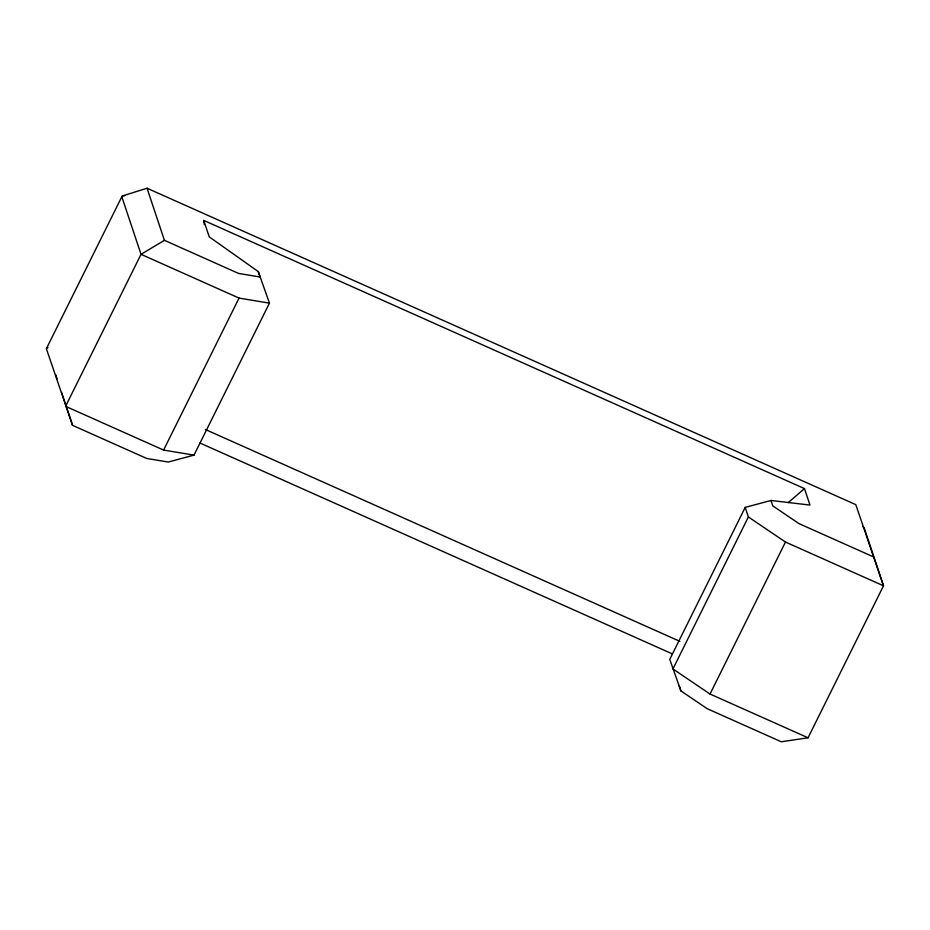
<?xml version="1.0" encoding="UTF-8"?>
<svg xmlns="http://www.w3.org/2000/svg" width="930" height="930" viewBox="0 0 930 930"><rect width="100%" height="100%" fill="white"/><g stroke="black" fill="none" stroke-linecap="round" stroke-linejoin="round"><path stroke-width="1.4" d="M46.5 348.448L121.946 196.463M862.877 526.531A18.832 3.825 26.4 0 1 864.458 528.693L883.5 585.807L808.054 737.792L781.305 741.78L707.137 708.66L680.911 690.92L669.751 659.393L745.197 507.396L770.97 500.48L809.972 505.06L804.485 488.61L203.751 220.422L209.238 236.859L258.284 271.595L260.098 277.001L238.592 273.432L164.424 240.324L141.023 254.32L65.577 406.317L163.599 450.074L239.045 298.088L269.456 303.134L194.01 455.13L168.237 462.036L146.742 458.467L72.575 425.359L46.535 349.203A18.832 3.825 26.4 0 1 47.965 347.715M745.197 507.396L748.383 516.952L672.936 668.949L710.02 694.036L808.054 737.792M710.02 694.036L785.478 542.039L748.383 516.952M788.221 502.619L804.485 488.61M122.434 195.951L147.056 188.22L855.786 504.641L883.5 585.807L785.478 542.039M163.599 450.074L194.01 455.13M873.154 556.733L798.998 523.625L772.772 505.885L770.97 500.48M239.045 298.088L141.023 254.32L121.981 197.218A18.832 3.825 26.4 0 1 124.864 195.753M205.425 429.521L679.877 641.351M199.973 443.017L672.262 653.86M258.284 271.595L269.456 303.134M679.109 685.515L680.911 690.92M147.056 188.22L164.424 240.324M55.661 374.639L57.032 378.743M61.601 392.46L72.575 425.359M203.751 220.422L204.263 224.653"/></g></svg>
